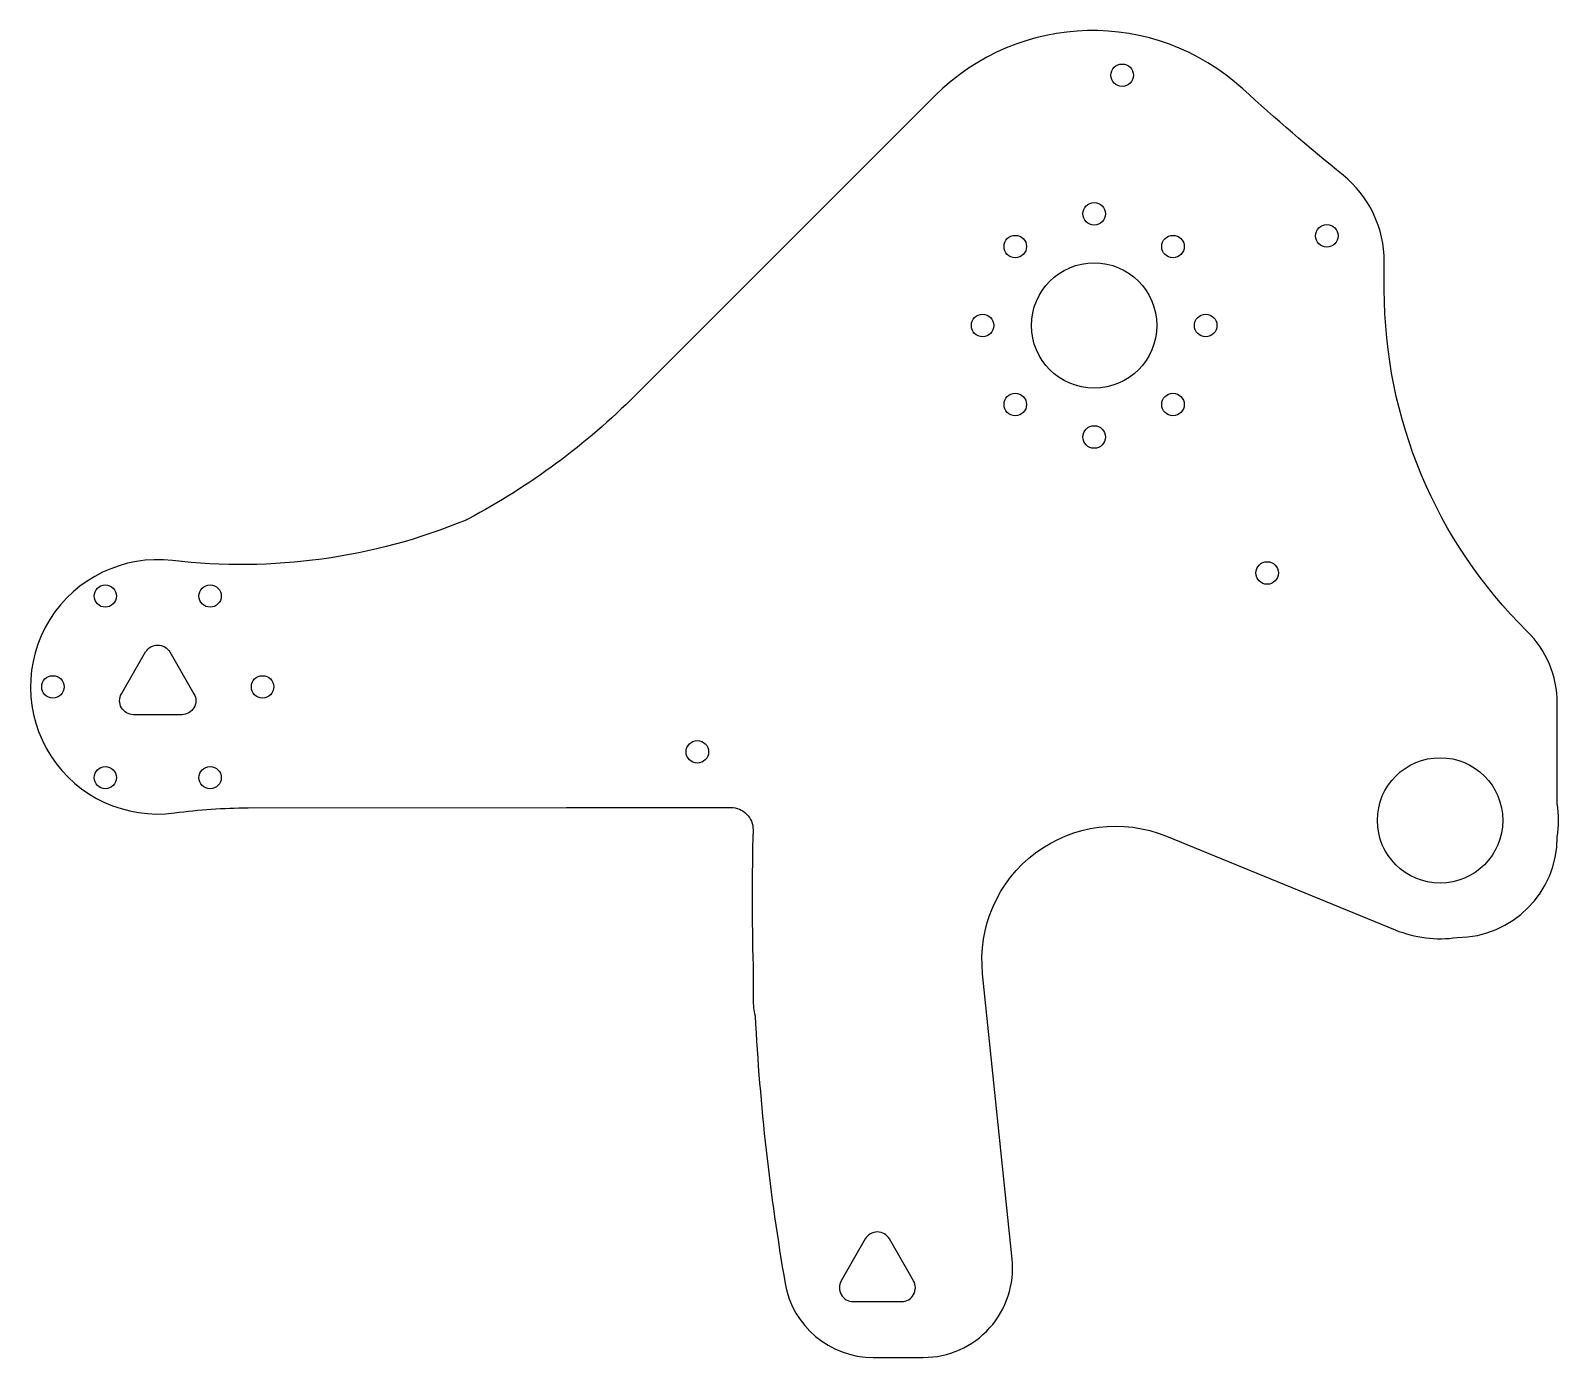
# Model space of a CAD drawing. Header units: inches. Extents: x 0 to 13.7, y 0 to 11.9.
import ezdxf

# ---------------------------------------------------------------- set-up
doc = ezdxf.new("R2010")
doc.units = ezdxf.units.IN

msp = doc.modelspace()

# ---------------------------------------------------------------- linework, layer by layer
at = {"layer": 'DXFWIZ_CLOSED'}
for points in [[(11.769, 10.6, -0.014808), (10.871, 11.372, 0.401042), (8.108, 11.31), (5.423, 8.626, -0.074333), (3.926, 7.518, 0.0006), (3.905, 7.507, -0.127394), (1.273, 7.144, 0.290421), (0.172, 6.615, 0.290421), (0.182, 5.393, 0.290421), (1.292, 4.882, -0.033087), (1.951, 4.927), (4.805, 4.93), (6.279, 4.93, -0.414218), (6.479, 4.73, 0.014969), (6.479, 3.515), (6.479, 3.21, 0.062565), (6.497, 3.062, 0.029737), (6.766, 0.664, 0.364918), (7.555, 0), (8.005, 0, 0.212349), (8.6, 0.264, 0.212348), (8.801, 0.882), (8.537, 3.439, -0.263655), (9.011, 4.523, -0.263656), (10.185, 4.673), (12.237, 3.833, 0.134073), (12.792, 3.765, 0.413368), (13.69, 4.665, 0.071041), (13.69, 4.965), (13.69, 5.867, 0.200841), (13.421, 6.508, -0.200842), (12.139, 9.571), (12.139, 9.823, 0.226195)], [(0.815, 5.95), (1.032, 6.325, -0.267952), (1.14, 6.387, -0.267952), (1.248, 6.325), (1.465, 5.95, -0.267946), (1.465, 5.825, -0.267949), (1.356, 5.762), (0.923, 5.762, -0.267952), (0.815, 5.825, -0.267946)], [(7.377, 0.5), (7.81, 0.5, 0.267949), (7.918, 0.563, 0.267951), (7.918, 0.687), (7.702, 1.062, 0.267949), (7.593, 1.125, 0.267949), (7.485, 1.062), (7.269, 0.687, 0.267951), (7.269, 0.563, 0.267949)]]:
    msp.add_lwpolyline(points, format="xyb", close=True, dxfattribs=at)
for centre, radius in [((9.788, 11.495), 0.101), ((9.537, 10.252), 0.101), ((11.623, 10.055), 0.101), ((8.83, 9.959), 0.101), ((10.244, 9.959), 0.101), ((9.537, 9.252), 0.562), ((8.537, 9.252), 0.101), ((10.537, 9.252), 0.101), ((8.83, 8.544), 0.101), ((10.244, 8.544), 0.101), ((9.537, 8.252), 0.101), ((11.088, 7.033), 0.101), ((0.67, 6.826), 0.1), ((1.61, 6.826), 0.1), ((0.2, 6.012), 0.1), ((2.08, 6.012), 0.1), ((5.979, 5.43), 0.101), ((12.639, 4.815), 0.562), ((0.67, 5.198), 0.1), ((1.61, 5.198), 0.1)]:
    msp.add_circle(centre, radius, dxfattribs=at)

doc.saveas('drawing.dxf')
